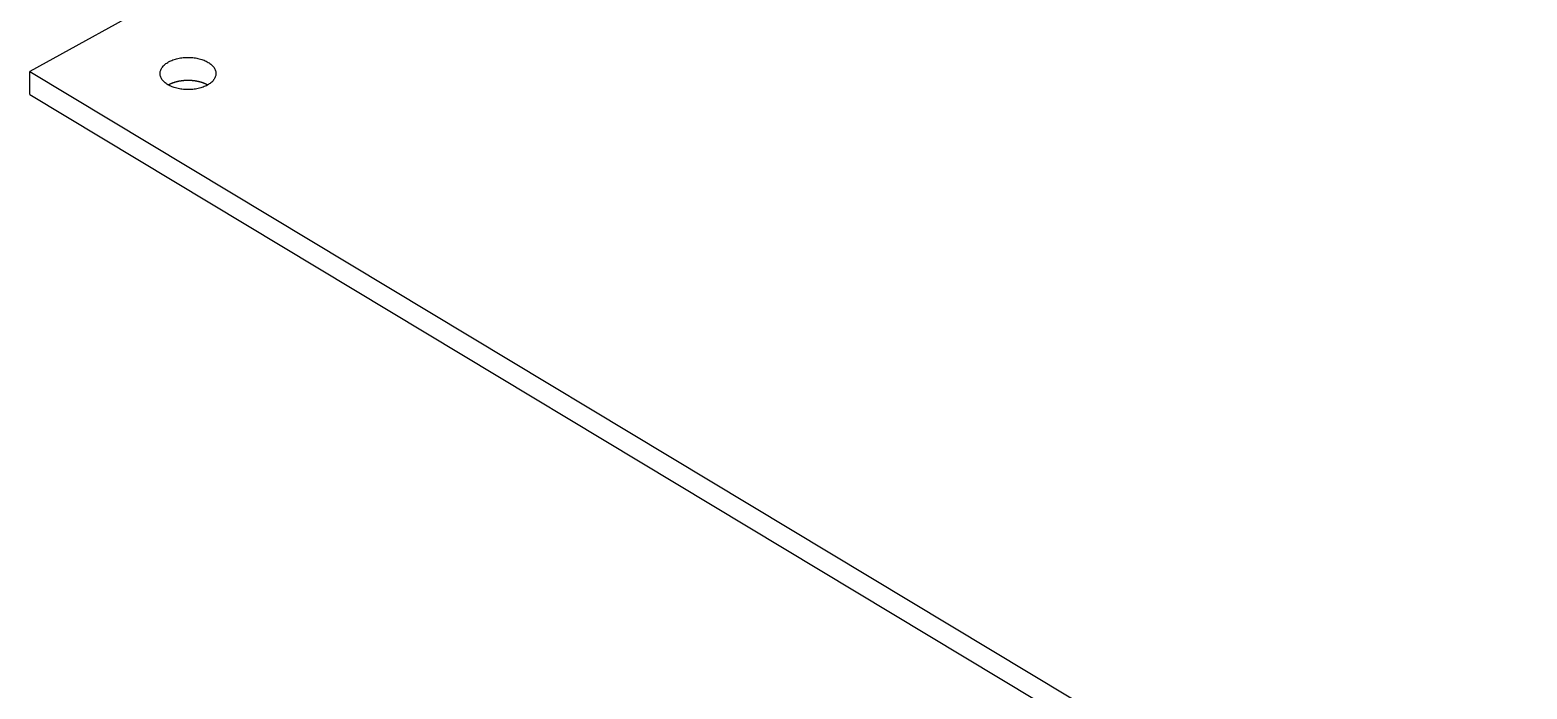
# Model space of a CAD drawing. Extents: x 2.5 to 24.6, y 0.9 to 36.2.
# Drawn here: x 6.82 to 13.52, y 28.84 to 31.79 of the extents above; entities that cross this region are included whole.
import ezdxf

# ---------------------------------------------------------------- set-up
doc = ezdxf.new("R2010")
doc.units = 0
doc.layers.get('0').update_dxf_attribs({"linetype": 'CONTINUOUS'})
doc.layers.add('RAILS', color=254, linetype='CONTINUOUS')

# ---------------------------------------------------------------- blocks, each defined once
blk = doc.blocks.new('A$C41153C96')
at = {"color": 0, "linetype": 'CONTINUOUS', "extrusion": (1e-16, 0.816497, 0.57735)}
for p, q in [((8.2994, 29.6522), (0, 25.0562)), ((0, 25.0562), (9.3449, 19.4312)), ((0, 24.9542), (0, 25.0562)), ((0, 24.9542), (9.3449, 19.3292))]:
    blk.add_line(p, q, dxfattribs=at)
at = {"color": 0, "linetype": 'CONTINUOUS'}
for points in [[(0.6204, 25.0998, 0), (0.625, 25.1022, 0), (0.6297, 25.1045, 0), (0.6346, 25.1066, 0), (0.6397, 25.1086, 0), (0.6449, 25.1104, 0), (0.6503, 25.1121, 0), (0.6559, 25.1136, 0), (0.6615, 25.115, 0), (0.6673, 25.1162, 0), (0.6732, 25.1172, 0), (0.6791, 25.1181, 0), (0.6851, 25.1188, 0), (0.6912, 25.1193, 0), (0.6973, 25.1197, 0), (0.7034, 25.1199, 0), (0.7096, 25.1199, 0), (0.7157, 25.1197, 0), (0.7218, 25.1194, 0), (0.7279, 25.1189, 0), (0.7339, 25.1182, 0), (0.7398, 25.1174, 0), (0.7457, 25.1163, 0), (0.7515, 25.1152, 0), (0.7572, 25.1138, 0), (0.7627, 25.1123, 0), (0.7682, 25.1107, 0), (0.7734, 25.1088, 0), (0.7786, 25.1069, 0), (0.7835, 25.1048, 0), (0.7882, 25.1026, 0), (0.7928, 25.1002, 0), (0.7972, 25.0977, 0), (0.8013, 25.0951, 0), (0.8052, 25.0923, 0), (0.8089, 25.0895, 0), (0.8123, 25.0866, 0), (0.8155, 25.0835, 0), (0.8184, 25.0804, 0), (0.821, 25.0772, 0), (0.8234, 25.074, 0), (0.8255, 25.0706, 0), (0.8273, 25.0672, 0), (0.8288, 25.0638, 0), (0.83, 25.0603, 0), (0.831, 25.0568, 0), (0.8316, 25.0533, 0), (0.8319, 25.0498, 0), (0.8319, 25.0462, 0), (0.8316, 25.0427, 0), (0.8311, 25.0392, 0), (0.8302, 25.0357, 0), (0.829, 25.0322, 0), (0.8275, 25.0287, 0), (0.8258, 25.0253, 0), (0.8237, 25.022, 0), (0.8214, 25.0187, 0), (0.8188, 25.0155, 0), (0.8159, 25.0124, 0), (0.8128, 25.0093, 0), (0.8094, 25.0064, 0), (0.8058, 25.0035, 0), (0.8019, 25.0008, 0), (0.7978, 24.9982, 0), (0.7935, 24.9956, 0), (0.7889, 24.9933, 0), (0.7842, 24.991, 0), (0.7793, 24.9889, 0), (0.7742, 24.9869, 0), (0.769, 24.9851, 0), (0.7636, 24.9834, 0), (0.758, 24.9819, 0), (0.7524, 24.9805, 0), (0.7466, 24.9793, 0), (0.7407, 24.9782, 0), (0.7348, 24.9774, 0), (0.7288, 24.9767, 0), (0.7227, 24.9761, 0), (0.7166, 24.9758, 0), (0.7105, 24.9756, 0), (0.7043, 24.9756, 0), (0.6982, 24.9757, 0), (0.6921, 24.9761, 0), (0.686, 24.9766, 0), (0.68, 24.9773, 0), (0.6741, 24.9781, 0), (0.6682, 24.9791, 0), (0.6624, 24.9803, 0), (0.6567, 24.9816, 0), (0.6512, 24.9831, 0), (0.6457, 24.9848, 0), (0.6405, 24.9866, 0), (0.6354, 24.9886, 0), (0.6304, 24.9907, 0), (0.6257, 24.9929, 0), (0.6211, 24.9953, 0), (0.6167, 24.9978, 0), (0.6126, 25.0004, 0), (0.6087, 25.0031, 0), (0.605, 25.006, 0), (0.6016, 25.0089, 0), (0.5984, 25.0119, 0), (0.5955, 25.015, 0), (0.5929, 25.0182, 0), (0.5905, 25.0215, 0), (0.5884, 25.0248, 0), (0.5866, 25.0282, 0), (0.5851, 25.0317, 0), (0.5839, 25.0351, 0), (0.583, 25.0386, 0), (0.5823, 25.0422, 0), (0.582, 25.0457, 0), (0.582, 25.0492, 0), (0.5823, 25.0528, 0), (0.5828, 25.0563, 0), (0.5837, 25.0598, 0), (0.5849, 25.0633, 0), (0.5864, 25.0667, 0), (0.5881, 25.0701, 0), (0.5902, 25.0735, 0), (0.5925, 25.0767, 0), (0.5951, 25.0799, 0), (0.598, 25.0831, 0), (0.6011, 25.0861, 0), (0.6045, 25.0891, 0), (0.6081, 25.0919, 0), (0.612, 25.0947, 0), (0.6161, 25.0973, 0), (0.6204, 25.0998, 0)], [(0.6186, 24.9967, 0), (0.6186, 24.9967, 0), (0.6186, 24.9967, 0), (0.6186, 24.9967, 0), (0.6186, 24.9967, 0), (0.6186, 24.9967, 0), (0.6187, 24.9967, 0), (0.6187, 24.9968, 0), (0.6187, 24.9968, 0), (0.6187, 24.9968, 0), (0.6187, 24.9968, 0), (0.6187, 24.9968, 0), (0.6187, 24.9968, 0), (0.6188, 24.9968, 0), (0.6188, 24.9968, 0), (0.6188, 24.9968, 0), (0.6188, 24.9968, 0), (0.6188, 24.9968, 0), (0.6188, 24.9968, 0), (0.6188, 24.9969, 0), (0.6189, 24.9969, 0), (0.6189, 24.9969, 0), (0.6189, 24.9969, 0), (0.6189, 24.9969, 0), (0.6189, 24.9969, 0), (0.6189, 24.9969, 0), (0.6189, 24.9969, 0), (0.619, 24.9969, 0), (0.619, 24.9969, 0), (0.619, 24.9969, 0), (0.619, 24.9969, 0), (0.619, 24.997, 0), (0.619, 24.997, 0), (0.619, 24.997, 0), (0.6191, 24.997, 0), (0.6191, 24.997, 0), (0.6191, 24.997, 0), (0.6191, 24.997, 0), (0.6191, 24.997, 0), (0.6191, 24.997, 0), (0.6191, 24.997, 0), (0.6192, 24.997, 0), (0.6192, 24.997, 0), (0.6192, 24.9971, 0), (0.6192, 24.9971, 0), (0.6192, 24.9971, 0), (0.6192, 24.9971, 0), (0.6192, 24.9971, 0), (0.6193, 24.9971, 0), (0.6193, 24.9971, 0), (0.6193, 24.9971, 0), (0.6193, 24.9971, 0), (0.6193, 24.9971, 0), (0.6193, 24.9971, 0), (0.6193, 24.9971, 0), (0.6194, 24.9972, 0), (0.6194, 24.9972, 0), (0.6194, 24.9972, 0), (0.6194, 24.9972, 0), (0.6194, 24.9972, 0), (0.6194, 24.9972, 0), (0.6194, 24.9972, 0), (0.6195, 24.9972, 0), (0.6195, 24.9972, 0), (0.6195, 24.9972, 0), (0.6195, 24.9972, 0), (0.6195, 24.9972, 0), (0.6195, 24.9973, 0), (0.6195, 24.9973, 0), (0.6196, 24.9973, 0), (0.6196, 24.9973, 0), (0.6196, 24.9973, 0), (0.6196, 24.9973, 0), (0.6196, 24.9973, 0), (0.6196, 24.9973, 0), (0.6197, 24.9973, 0), (0.6197, 24.9973, 0), (0.6197, 24.9973, 0), (0.6197, 24.9973, 0), (0.6197, 24.9974, 0), (0.6197, 24.9974, 0), (0.6197, 24.9974, 0), (0.6198, 24.9974, 0), (0.6198, 24.9974, 0), (0.6198, 24.9974, 0), (0.6198, 24.9974, 0), (0.6198, 24.9974, 0), (0.6198, 24.9974, 0), (0.6198, 24.9974, 0), (0.6199, 24.9974, 0), (0.6199, 24.9974, 0), (0.6199, 24.9974, 0), (0.6199, 24.9975, 0), (0.6199, 24.9975, 0), (0.6199, 24.9975, 0), (0.6199, 24.9975, 0), (0.62, 24.9975, 0), (0.62, 24.9975, 0), (0.62, 24.9975, 0), (0.62, 24.9975, 0), (0.62, 24.9975, 0), (0.62, 24.9975, 0), (0.62, 24.9975, 0), (0.6201, 24.9975, 0), (0.6201, 24.9976, 0), (0.6201, 24.9976, 0), (0.6201, 24.9976, 0), (0.6201, 24.9976, 0), (0.6201, 24.9976, 0), (0.6201, 24.9976, 0), (0.6202, 24.9976, 0), (0.6202, 24.9976, 0), (0.6202, 24.9976, 0), (0.6202, 24.9976, 0), (0.6202, 24.9976, 0), (0.6202, 24.9976, 0), (0.6202, 24.9977, 0), (0.6203, 24.9977, 0), (0.6203, 24.9977, 0), (0.6203, 24.9977, 0), (0.6203, 24.9977, 0), (0.6203, 24.9977, 0), (0.6203, 24.9977, 0), (0.6204, 24.9977, 0), (0.6204, 24.9977, 0), (0.6204, 24.9977, 0), (0.6204, 24.9977, 0), (0.6204, 24.9977, 0), (0.6204, 24.9978, 0)], [(0.6204, 24.9978, 0), (0.6215, 24.9984, 0), (0.6226, 24.9989, 0), (0.6238, 24.9995, 0), (0.6249, 25.0001, 0), (0.626, 25.0007, 0), (0.6272, 25.0012, 0), (0.6284, 25.0018, 0), (0.6296, 25.0023, 0), (0.6308, 25.0029, 0), (0.632, 25.0034, 0), (0.6332, 25.0039, 0), (0.6344, 25.0044, 0), (0.6356, 25.0049, 0), (0.6369, 25.0054, 0), (0.6381, 25.0059, 0), (0.6394, 25.0064, 0), (0.6407, 25.0069, 0), (0.642, 25.0073, 0), (0.6433, 25.0078, 0), (0.6446, 25.0082, 0), (0.6459, 25.0086, 0), (0.6472, 25.0091, 0), (0.6486, 25.0095, 0), (0.6499, 25.0099, 0), (0.6513, 25.0103, 0), (0.6526, 25.0107, 0), (0.654, 25.011, 0), (0.6554, 25.0114, 0), (0.6567, 25.0118, 0), (0.6581, 25.0121, 0), (0.6595, 25.0124, 0), (0.6609, 25.0128, 0), (0.6623, 25.0131, 0), (0.6638, 25.0134, 0), (0.6652, 25.0137, 0), (0.6666, 25.014, 0), (0.668, 25.0143, 0), (0.6695, 25.0145, 0), (0.6709, 25.0148, 0), (0.6724, 25.015, 0), (0.6738, 25.0153, 0), (0.6753, 25.0155, 0), (0.6768, 25.0157, 0), (0.6782, 25.0159, 0), (0.6797, 25.0161, 0), (0.6812, 25.0163, 0), (0.6827, 25.0165, 0), (0.6842, 25.0166, 0), (0.6857, 25.0168, 0), (0.6871, 25.0169, 0), (0.6886, 25.0171, 0), (0.6901, 25.0172, 0), (0.6916, 25.0173, 0), (0.6931, 25.0174, 0), (0.6947, 25.0175, 0), (0.6962, 25.0176, 0), (0.6977, 25.0176, 0), (0.6992, 25.0177, 0), (0.7007, 25.0177, 0), (0.7022, 25.0178, 0), (0.7037, 25.0178, 0), (0.7052, 25.0178, 0), (0.7067, 25.0178, 0), (0.7083, 25.0178, 0), (0.7098, 25.0178, 0), (0.7113, 25.0178, 0), (0.7128, 25.0178, 0), (0.7143, 25.0177, 0), (0.7158, 25.0177, 0), (0.7173, 25.0176, 0), (0.7188, 25.0175, 0), (0.7203, 25.0174, 0), (0.7218, 25.0173, 0), (0.7233, 25.0172, 0), (0.7248, 25.0171, 0), (0.7263, 25.017, 0), (0.7278, 25.0168, 0), (0.7293, 25.0167, 0), (0.7308, 25.0165, 0), (0.7323, 25.0163, 0), (0.7338, 25.0162, 0), (0.7353, 25.016, 0), (0.7367, 25.0158, 0), (0.7382, 25.0155, 0), (0.7397, 25.0153, 0), (0.7411, 25.0151, 0), (0.7426, 25.0148, 0), (0.744, 25.0146, 0), (0.7455, 25.0143, 0), (0.7469, 25.0141, 0), (0.7483, 25.0138, 0), (0.7498, 25.0135, 0), (0.7512, 25.0132, 0), (0.7526, 25.0129, 0), (0.754, 25.0125, 0), (0.7554, 25.0122, 0), (0.7568, 25.0119, 0), (0.7582, 25.0115, 0), (0.7595, 25.0111, 0), (0.7609, 25.0108, 0), (0.7623, 25.0104, 0), (0.7636, 25.01, 0), (0.765, 25.0096, 0), (0.7663, 25.0092, 0), (0.7676, 25.0088, 0), (0.769, 25.0083, 0), (0.7703, 25.0079, 0), (0.7716, 25.0074, 0), (0.7729, 25.007, 0), (0.7741, 25.0065, 0), (0.7754, 25.0061, 0), (0.7767, 25.0056, 0), (0.7779, 25.0051, 0), (0.7792, 25.0046, 0), (0.7804, 25.0041, 0), (0.7816, 25.0036, 0), (0.7828, 25.003, 0), (0.784, 25.0025, 0), (0.7852, 25.0019, 0), (0.7864, 25.0014, 0), (0.7875, 25.0008, 0), (0.7887, 25.0003, 0), (0.7898, 24.9997, 0), (0.791, 24.9991, 0), (0.7921, 24.9985, 0), (0.7932, 24.9979, 0), (0.7943, 24.9973, 0), (0.7953, 24.9967, 0)]]:
    blk.add_polyline3d(points, dxfattribs=at)

msp = doc.modelspace()

# ---------------------------------------------------------------- block references
at = {"layer": 'RAILS'}
msp.add_blockref('A$C41153C96', (6.8231, 6.546), dxfattribs=at)

doc.saveas('drawing.dxf')
